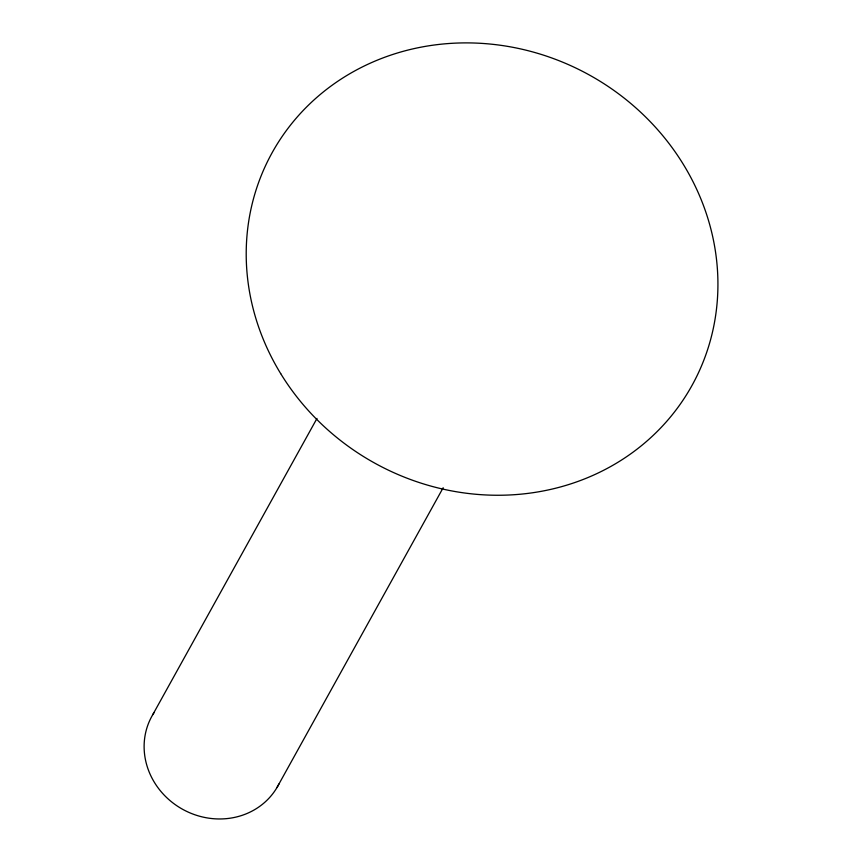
<?xml version="1.0" encoding="UTF-8"?>
<svg xmlns="http://www.w3.org/2000/svg" width="862" height="862" viewBox="0 0 862 862"><rect width="100%" height="100%" fill="white"/><g stroke="black" fill="none" stroke-linecap="round" stroke-linejoin="round"><path stroke-width="1.29" d="M152.757 714.684L316.99 418.415M276.993 787.534L443.176 487.73M278.911 784.021A72.009 66.525 29 0 1 181.613 808.728A72.009 66.525 29 0 1 154.169 712.421M280.71 373.645A240.035 221.76 29 0 0 689.115 390.486A240.035 221.76 29 0 0 476.384 43.1A240.035 221.76 29 0 0 280.71 373.645"/></g></svg>
